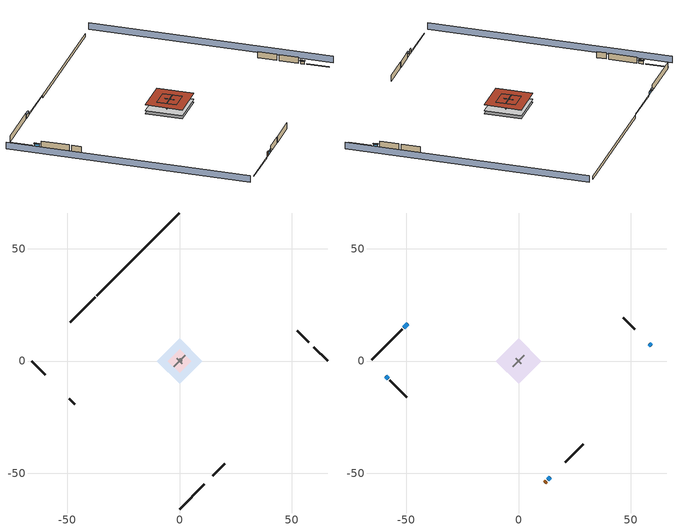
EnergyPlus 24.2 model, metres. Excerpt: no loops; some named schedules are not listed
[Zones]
central ac and furnace airloop ret air zone
 floor adiabatic (AdiabaticConst): 0,0 0,1 1,1 1,0 z0
 wall adiabatic (AdiabaticConst): 0,1 0,0 1,0 1,1 0,1 z0:1
 ceiling adiabatic (AdiabaticConst): 1,0 1,1 0,1 0,0 z1
crawlspace - vented
 floor foundation (Slab2 construction): -10.06,0 0,10.06 10.06,0 0,-10.06 z-0.91
 wall outside (RimJoist1 construction): -37.58,28.36 -48.65,17.29 z0.3:0.61
 wall outside (RimJoist2 construction): 65.94,0 59.8,6.14 z0.3:0.61
 wall outside (RimJoist3 construction): 0,-65.94 11.08,-54.86 z0.3:0.61
 wall outside (RimJoist4 construction): -65.94,0 -59.8,-6.14 z0.3:0.61
 wall foundation (FoundationWall1 construction): 0,65.94 -36.92,29.02 z-0.91:0.3
garage
 floor foundation (Slab1 construction): -5.17,0 0,5.17 5.17,0 0,-5.17 z0
 wall outside (Wall1 construction): 57.56,8.38 52.39,13.55 z0.3:2.74
 wall outside (Wall2 construction): 14.89,-51.05 20.06,-45.88 z0.3:2.74
 wall outside (Wall9 construction): -49.2,-16.74 -46.61,-19.33 z0.3:2.74
 wall to conditioned space (Wall5 construction Reversed): 2.59,2.59 -2.59,-2.59 z0.3:2.74
 wall to conditioned space (Wall6 construction Reversed): -1.29,1.29 1.29,-1.29 z0.3:2.74
 roof outside (Roof1 construction): 0,5.17 -5.17,0 0,-5.17 5.17,0 z2.74
conditioned space
 floor to crawlspace - vented (Floor1 construction): -10.06,0 0,10.06 10.06,0 0,-10.06 z0.3
 wall outside (AdiabaticWallConstruction 1): 11.73,-54.21 12.38,-53.56 z0.3:2.34
 wall outside (AdiabaticWallConstruction): -49.31,16.63 -51.13,14.81 z0.3:1.46; 59.14,6.8 58.22,7.72 z0.3:1.16; 13.04,-52.9 14.23,-51.71 z0.3:1.43; -59.14,-6.8 -58.01,-7.93 z0.3:1.34
 wall outside (Wall3 construction): -51.78,14.16 -65.28,0.66 z0.3:2.74
 wall outside (Wall4 construction): 51.73,14.21 46.66,19.28 z0.3:2.74
 wall outside (Wall7 construction): 20.72,-45.22 28.82,-37.12 z0.3:2.74
 wall outside (Wall8 construction): -57.36,-8.58 -49.86,-16.08 z0.3:2.74
 window (WindowConstruction): -49.31,16.63 -51.13,14.81 z0.3:1.46
 window (WindowConstruction 1): 59.14,6.8 58.22,7.72 z0.3:1.16
 window (WindowConstruction 2): 13.04,-52.9 14.23,-51.71 z0.3:1.43
 window (WindowConstruction 3): -59.14,-6.8 -58.01,-7.93 z0.3:1.34
 door (Door): 11.73,-54.21 12.38,-53.56 z0.3:2.34
 roof outside (Roof2 construction): 0,10.06 -10.06,0 0,-10.06 10.06,0 z2.74
shading: -69.17,-3.23 -3.23,-69.17 / 69.17,3.23 3.23,69.17 z0:2.74; -51.34,14.6 -49.1,16.84 -49.53,17.28 -51.77,15.03 z1.77; 58,7.94 59.36,6.58 59.79,7.01 58.43,8.37 z1.46; 14.45,-51.49 12.82,-53.12 13.25,-53.55 14.88,-51.92 z1.74; -57.8,-8.14 -59.36,-6.58 -59.79,-7.01 -58.23,-8.57 z1.65
[Building]
Building 1: Terrain=Suburbs
[Site:Location]
Portland Intl Arpt_OR: Latitude {deg}=45.59; Longitude {deg}=-122.6; Time Zone {hr}=-8; Elevation {m}=33; Keep Site Location Information=Yes
[Site:GroundTemperature:Shallow]
10.2558, 8.96328, 8.85977, 9.47314, 11.9355, 14.3863, 16.5111, 17.8571, 17.9714, 16.8767, 14.8061, 12.4304
[Site:WaterMainsTemperature]
Calculation Method=Schedule; Temperature Schedule=mains temperature schedule
[Material] Roughness=Rough; Thermal Absorptance=0.9
Name | Thickness {m} | Conductivity {W/m-K} | Density {kg/m3} | Specific Heat {J/kg-K} | Solar Absorptance | Visible Absorptance
asphalt or fiberglass shingles | 0.00635 | 0.162714 | 1121.4 | 1465.45 | 0.85 | 0.85
concrete 4.0 in. | 0.1016 | 1.803125 | 2242.8 | 837.4 | 0.7 | 0.7
concrete 8.0 in. | 0.2032 | 1.803125 | 2242.8 | 837.4 | 0.7 | 0.7
door material | 0.04445 | 0.0612267 | 512.64 | 1214.23 | 0.7 | 0.7
floor covering | 0.0127 | 0.0433444 | 54.468 | 1339.84 | 0.6 | 0.6
floor stud and cavity | 0.1397 | 0.923637 | 92.3553 | 1139.71 | 0.7 | 0.7
furniture material conditioned space 1; furniture material garage 1 | 0.1524 | 0.115458 | 640.8 | 1214.23 | 0.6 | 0.6
gypsum board | 0.0127 | 0.160291 | 801 | 837.4 | 0.6 | 0.6
osb sheathing 0.5 in. | 0.0127 | 0.115458 | 512.64 | 1214.23 | 0.6 | 0.6
osb sheathing 0.5 in. 1; osb sheathing 0.5 in. 2; osb sheathing 0.5 in. 3 | 0.0127 | 0.115458 | 512.64 | 1214.23 | 0.7 | 0.7
osb sheathing 0.75 in. | 0.01905 | 0.115458 | 512.64 | 1214.23 | 0.7 | 0.7
rim joist stud and cavity | 0.0508 | 0.178688 | 50.32683 | 1063.81 | 0.6 | 0.6
roof rigid ins | 0.00254769 | 0.029427 | 32.04 | 1214.23 | 0.7 | 0.7
roof rigid ins 1 | 0.051816 | 0.029427 | 32.04 | 1214.23 | 0.7 | 0.7
roof stud and cavity | 0.2032 | 0.133729 | 78.34581 | 1123.46 | 0.7 | 0.7
soil 0.5 in. | 0.0127 | 1.3848 | 1842.3 | 418.7 | 0.7 | 0.7
wall rigid ins | 0.512978 | 0.029427 | 32.04 | 1214.23 | 0.7 | 0.7
wall stud and cavity | 0.1397 | 0.727959 | 139.0536 | 1170.24 | 0.6 | 0.6
wall stud and cavity 1 | 0.1397 | 0.550994 | 139.0536 | 1170.24 | 0.7 | 0.7
wall stud and cavity 2 | 0.1397 | 0.335416 | 139.0536 | 1170.24 | 0.7 | 0.7
wall stud and cavity 3 | 0.0889 | 0.380278 | 52.3479 | 1209.89 | 0.7 | 0.7
wall stud and cavity 4 | 0.0889 | 0.391764 | 83.0341 | 1211.67 | 0.7 | 0.7
wood siding | 0.0254 | 0.102417 | 544.68 | 1172.36 | 0.85 | 0.85
wood siding 1; wood siding 2 | 0.0254 | 0.102417 | 544.68 | 1172.36 | 0.7 | 0.7
[Material:NoMass]
Adiabatic: Roughness=Rough; Thermal Resistance {m2-K/W}=176.1; Thermal Absorptance=0.9; Solar Absorptance=0.7; Visible Absorptance=0.7
[WindowMaterial:SimpleGlazingSystem]
WindowMaterial: U-Factor {W/m2-K}=4.31528; Solar Heat Gain Coefficient=0.67
[Construction]
AdiabaticConst: Adiabatic
AdiabaticWallConstruction: wood siding 1, wall rigid ins, wall stud and cavity 3, gypsum board
AdiabaticWallConstruction 1: wood siding 2, wall rigid ins, wall stud and cavity 3, gypsum board
Door: door material
Floor1 construction: floor stud and cavity, osb sheathing 0.75 in., floor covering
FoundationWall1 construction: concrete 8.0 in.
furniture construction conditioned space 1: furniture material conditioned space 1
furniture construction garage 1: furniture material garage 1
PartitionWallConstruction: gypsum board, wall stud and cavity 4, gypsum board
RimJoist1 construction; RimJoist2 construction; RimJoist3 construction; RimJoist4 construction: wood siding, rim joist stud and cavity
Roof1 construction: asphalt or fiberglass shingles, roof rigid ins, osb sheathing 0.5 in.
Roof2 construction: asphalt or fiberglass shingles, roof rigid ins 1, osb sheathing 0.75 in., roof stud and cavity, gypsum board
Slab1 construction: concrete 4.0 in.
Slab2 construction: soil 0.5 in.
Wall1 construction; Wall2 construction: wood siding, osb sheathing 0.5 in. 1, wall stud and cavity
Wall3 construction; Wall4 construction: wood siding, osb sheathing 0.5 in. 1, wall stud and cavity 1, gypsum board
Wall5 construction Reversed: gypsum board, wall stud and cavity 2, osb sheathing 0.5 in. 2
Wall6 construction Reversed: gypsum board, wall stud and cavity 2, osb sheathing 0.5 in. 3
Wall7 construction; Wall8 construction: wood siding, osb sheathing 0.5 in. 3, wall stud and cavity 1, gypsum board
Wall9 construction: wood siding, osb sheathing 0.5 in. 3, wall stud and cavity
WindowConstruction; WindowConstruction 1; WindowConstruction 2; WindowConstruction 3: WindowMaterial
[Zone] Multiplier=1
Name | Volume {m3} | Part of Total Floor Area
central ac and furnace airloop ret air zone | 1 | No
conditioned space | 493.619 | Yes
crawlspace - vented | 246.81 | Yes
garage | 130.484 | Yes
[Space]
Name | Zone | Space Type | Volume {m3}
central ac and furnace airloop ret air space | central ac and furnace airloop ret air zone | Plenum Space Type
conditioned space 1 | conditioned space |  | 493.619
crawlspace - vented 1 | crawlspace - vented |  | 246.81
garage 1 | garage |  | 130.484
[SpaceList]
Plenum Space Type: central ac and furnace airloop ret air space
[OtherEquipment] Design Level Calculation Method=EquipmentLevel
Name | Fuel Type | Zone or ZoneList or Space or SpaceList | Schedule | Design Level {W} | Fraction Latent | Fraction Radiant | Fraction Lost
central ac and furnace airloop_0 RetCondToRP; central ac and furnace airloop_0 RetSensLkToRP | None | central ac and furnace airloop ret air space | Always On Discrete | 0 | 0 | 0 | 0
central ac and furnace airloop_0 RetLatLkToRP | None | central ac and furnace airloop ret air space | Always On Discrete | 0 | 1 | 0 | 0
central ac and furnace airloop_0 SupCondToLv; central ac and furnace airloop_0 SupSensLkToCond; mech vent house fan sensible load; water heater sens | None | conditioned space 1 | Always On Discrete | 0 | 0 | 0 | 0
central ac and furnace airloop_0 SupLatLkToCond; mech vent house fan latent load; water heater lat | None | conditioned space 1 | Always On Discrete | 0 | 1 | 0 | 0
clothes dryer 1 | Electricity | conditioned space 1 | clothes_dryer | 0 | 0.015 | 0.081 | 0.85
cooking range 1 | Electricity | conditioned space 1 | cooking_range | 0 | 0.08 | 0.432 | 0.2
general water use latent | None | conditioned space 1 | general water use schedule | 44.1266 | 1 | 0 | 0
general water use sensible | None | conditioned space 1 | general water use schedule | -43.4886 | 0 | 0.6 | 0
water heater energy adjustment1 | Electricity | conditioned space 1 | Always On Discrete | 0.01 | 0 | 0 | 1
central ac and furnace airloop_0 RetCondToDZ; central ac and furnace airloop_0 SupCondToDZ; central ac and furnace airloop_0 SupSensLkToDZ | None | crawlspace - vented 1 | Always On Discrete | 0 | 0 | 0 | 0
central ac and furnace airloop_0 SupLatLkToDZ | None | crawlspace - vented 1 | Always On Discrete | 0 | 1 | 0 | 0
[SurfaceProperty:IncidentSolarMultiplier] Incident Solar Multiplier=1; Incident Solar Multiplier Schedule=trans schedule winter=0.85 summer=0.7
Window1; Window2; Window3; Window4
[InternalMass]
Name | Construction | Zone or ZoneList | Space or SpaceList | Surface Area {m2}
furniture mass conditioned space 1 | furniture construction conditioned space 1 | conditioned space | conditioned space 1 | 80.97429
partition wall mass | PartitionWallConstruction | conditioned space | conditioned space 1 | 202.436
furniture mass garage 1 | furniture construction garage 1 | garage | garage 1 | 5.35122
[Lights] Design Level Calculation Method=LightingLevel; Return Air Fraction=0; Fraction Radiant=0.6; Fraction Visible=0.2; Fraction Replaceable=1
Name | Zone or ZoneList or Space or SpaceList | Schedule | Lighting Level {W}
interior lighting | conditioned space 1 | lighting_interior | 525.483
garage lighting | garage 1 | lighting_garage | 17.4112
[People]
occupants: Zone or ZoneList or Space or SpaceList=conditioned space 1; Number of People Schedule=occupants; Number of People Calculation Method=People; Number of People=2; Fraction Radiant=0.314171; Sensible Heat Fraction=0.56303; Activity Level Schedule=occupants activity schedule; Carbon Dioxide Generation Rate {m3/s-W}=0; Enable ASHRAE 55 Comfort Warnings=No; Mean Radiant Temperature Calculation Type=EnclosureAveraged
[ElectricEquipment] Zone or ZoneList or Space or SpaceList=conditioned space 1; Design Level Calculation Method=EquipmentLevel
Name | Schedule | Design Level {W} | Fraction Latent | Fraction Radiant | Fraction Lost
ceiling fan | ceiling_fan | 16.7277 | 0 | 0.558 | 0
clothes dryer | clothes_dryer | 2841.6 | 0.015 | 0.081 | 0.85
clothes washer | clothes_washer | 460.644 | 0.03 | 0.162 | 0.7
cooking range | cooking_range | 3343.67 | 0.08 | 0.432 | 0.2
dishwasher | dishwasher | 1051.59 | 0.3 | 0.18 | 0.4
fridge | fridge schedule | 46.9578 | 0 | 0.6 | 0
mech vent bath fan 0 | mech vent bath fan 0 schedule | 15 | 0 | 0 | 1
mech vent house fan | mech vent house fan schedule | 0 | 0 | 0 | 1
mech vent house fan cfis | mech vent house fan cfis schedule | 0 | 0 | 0 | 0
mech vent range fan 0 | mech vent range fan 0 schedule | 30 | 0 | 0 | 1
misc plug loads | plug_loads_other | 179.567 | 0.021 | 0.558 | 0.049
misc tv | plug_loads_tv | 303.236 | 0 | 0.6 | 0
whole house fan | Always On Discrete | 0 | 0 | 0 | 1
[ZoneInfiltration:DesignFlowRate] Schedule=Always On Discrete
Name | Zone or ZoneList or Space or SpaceList | Design Flow Rate Calculation Method | Design Flow Rate {m3/s} | Air Changes per Hour {1/hr} | Constant Term Coefficient | Temperature Term Coefficient | Velocity Term Coefficient | Velocity Squared Term Coefficient
infil flow; natural vent flow; whole house fan flow | conditioned space 1 | Flow/Zone | 0
crawlspace_vented 1 duct leakage imbalance infil flow | crawlspace - vented 1 | Flow/Zone | 0
infil crawlspace - vented 1 | crawlspace - vented 1 | AirChanges/Hour |  | 2.6013 | 1 | 0 | 0 | 0
[ZoneMixing] Schedule=Always On Continuous; Design Flow Rate Calculation Method=Flow/Zone; Design Flow Rate {m3/s}=0
Name | Zone or Space | Source Zone or Space
central ac and furnace airloop_0 ZoneMixDZToCond mix | conditioned space | crawlspace - vented
central ac and furnace airloop_0 ZoneMixCondToDZ mix | crawlspace - vented | conditioned space
[SurfaceProperty:ExposedFoundationPerimeter] Exposed Perimeter Calculation Method=TotalExposedPerimeter
Name | Total Exposed Perimeter {m}
Slab2 | 52.21224
Slab1 | 18.288
[ZoneInfiltration:EffectiveLeakageArea]
infil garage 1: Zone or Space=garage 1; Schedule=Always On Discrete; Effective Air Leakage Area {cm2}=407.755; Stack Coefficient=0.000129147; Wind Coefficient=4.64657e-05
[AvailabilityManager:Scheduled]
central ac and furnace airloop Availability Manager: Schedule=Always On Discrete
[AirLoopHVAC:ReturnPlenum]
Air Loop HVAC Return Plenum 1: Zone=central ac and furnace airloop ret air zone
[WaterUse:Equipment]
dishwasher: Peak Flow Rate {m3/s}=9.48404e-06; Flow Rate Fraction Schedule=hot_water_dishwasher
[Foundation:Kiva] Wall Depth Below Slab {m}=0.2032
Name | Initial Indoor Air Temperature {C} | Wall Height Above Grade {m}
Foundation Kiva 1 | 13.4258 | 0.1016
Foundation Kiva 2 | 8.24991 | 0.3048
[Foundation:Kiva:Settings]
Soil Conductivity {W/m-K}=1.3848; Soil Density {kg/m3}=1842.3; Soil Specific Heat {J/kg-K}=418.7; Ground Solar Absorptivity=0.9; Ground Thermal Absorptivity=0.9; Ground Surface Roughness {m}=0.03; Far-Field Width {m}=40; Deep-Ground Boundary Condition=ZeroFlux; Deep-Ground Depth {m}=40; Minimum Cell Dimension {m}=0.2; Maximum Cell Growth Coefficient=3; Simulation Timestep=Timestep
[Exterior:Lights]
exterior lighting: Schedule=exterior lighting schedule; Design Level {W}=12.0218
[EnergyManagementSystem:GlobalVariable]
central_ac_and_furnace_airloop_0_DuctImbalLkExhFanEquivCond
central_ac_and_furnace_airloop_0_DuctImbalLkExhFanEquivDZ
central_ac_and_furnace_airloop_0_DuctImbalLkSupFanEquivCond
central_ac_and_furnace_airloop_0_DuctImbalLkSupFanEquivDZ
central_ac_and_furnace_airloop_0_DZ_T
central_ac_and_furnace_airloop_0_DZ_W
central_ac_and_furnace_airloop_0_RetCondToDZ
central_ac_and_furnace_airloop_0_RetCondToRP
central_ac_and_furnace_airloop_0_RetLatLkToRP
central_ac_and_furnace_airloop_0_RetSensLkToRP
central_ac_and_furnace_airloop_0_SupCondToDZ
central_ac_and_furnace_airloop_0_SupCondToLv
central_ac_and_furnace_airloop_0_SupLatLkToCond
central_ac_and_furnace_airloop_0_SupLatLkToDZ
central_ac_and_furnace_airloop_0_SupSensLkToCond
central_ac_and_furnace_airloop_0_SupSensLkToDZ
central_ac_and_furnace_airloop_0_ZoneMixCondToDZ
central_ac_and_furnace_airloop_0_ZoneMixDZToCond
central_ac_and_furnace_airloop_AH_MFR
central_ac_and_furnace_airloop_AH_Tout
central_ac_and_furnace_airloop_AH_VFR
central_ac_and_furnace_airloop_AH_Wout
central_ac_and_furnace_airloop_Fan_RTF
central_ac_and_furnace_airloop_RA_T
central_ac_and_furnace_airloop_Ra_W
infil_program_Qfan
infil_program_Qinf
natural_vent_program_Qnv
natural_vent_program_Qwhf
[EnergyManagementSystem:Sensor]
Name | Output:Variable or Output:Meter Index Key | Output:Variable or Output:Meter
airflow_gain | infil flow | Infiltration Sensible Heat Gain Energy
airflow_gain_1 | natural vent flow | Infiltration Sensible Heat Gain Energy
airflow_gain_2 | whole house fan flow | Infiltration Sensible Heat Gain Energy
airflow_loss | infil flow | Infiltration Sensible Heat Loss Energy
airflow_loss_1 | natural vent flow | Infiltration Sensible Heat Loss Energy
airflow_loss_2 | whole house fan flow | Infiltration Sensible Heat Loss Energy
central_ac_and_furnace_airloop_0_DZ_T_s | crawlspace - vented | Zone Air Temperature
central_ac_and_furnace_airloop_0_DZ_W_s | crawlspace - vented | Zone Mean Air Humidity Ratio
central_ac_and_furnace_airloop_AH_MFR_s | Node 6 | System Node Mass Flow Rate
central_ac_and_furnace_airloop_AH_Tout_s | Node 6 | System Node Temperature
central_ac_and_furnace_airloop_AH_VFR_s | Node 6 | System Node Current Density Volume Flow Rate
central_ac_and_furnace_airloop_AH_Wout_s | Node 6 | System Node Humidity Ratio
central_ac_and_furnace_airloop_RA_T_s | Node 9 | System Node Temperature
central_ac_and_furnace_airloop_Ra_W_s | Node 9 | System Node Humidity Ratio
clg_load_cond |  | Cooling:EnergyTransfer:Zone:CONDITIONED SPACE
clg_load_duct |  | Cooling:EnergyTransfer:Zone:CENTRAL AC AND FURNACE AIRLOOP RET AIR ZONE
clg_sp_s; clg_sp_s_1 | cooling setpoint | Schedule Value
clothes_dryer_exhaust_0_sch_s | clothes_dryer | Schedule Value
cool_season | cooling season schedule | Schedule Value
ducts_conv | central ac and furnace airloop_0 RetCondToRP | Other Equipment Convective Heating Energy
ducts_conv_1 | central ac and furnace airloop_0 RetLatLkToRP | Other Equipment Convective Heating Energy
ducts_conv_2 | central ac and furnace airloop_0 RetSensLkToRP | Other Equipment Convective Heating Energy
ducts_conv_3 | central ac and furnace airloop_0 SupCondToLv | Other Equipment Convective Heating Energy
ducts_conv_4 | central ac and furnace airloop_0 SupLatLkToCond | Other Equipment Convective Heating Energy
ducts_conv_5 | central ac and furnace airloop_0 SupSensLkToCond | Other Equipment Convective Heating Energy
ducts_rad | central ac and furnace airloop_0 RetCondToRP | Other Equipment Radiant Heating Energy
ducts_rad_1 | central ac and furnace airloop_0 RetLatLkToRP | Other Equipment Radiant Heating Energy
ducts_rad_2 | central ac and furnace airloop_0 RetSensLkToRP | Other Equipment Radiant Heating Energy
ducts_rad_3 | central ac and furnace airloop_0 SupCondToLv | Other Equipment Radiant Heating Energy
ducts_rad_4 | central ac and furnace airloop_0 SupLatLkToCond | Other Equipment Radiant Heating Energy
ducts_rad_5 | central ac and furnace airloop_0 SupSensLkToCond | Other Equipment Radiant Heating Energy
htg_load_cond |  | Heating:EnergyTransfer:Zone:CONDITIONED SPACE
htg_load_duct |  | Heating:EnergyTransfer:Zone:CENTRAL AC AND FURNACE AIRLOOP RET AIR ZONE
htg_sp_s; htg_sp_s_1 | heating setpoint | Schedule Value
ig_ee_conv | ceiling fan | Electric Equipment Convective Heating Energy
ig_ee_conv_1 | clothes dryer | Electric Equipment Convective Heating Energy
ig_ee_conv_3 | cooking range | Electric Equipment Convective Heating Energy
ig_ee_conv_4 | dishwasher | Electric Equipment Convective Heating Energy
ig_ee_conv_5 | fridge | Electric Equipment Convective Heating Energy
ig_ee_conv_6 | misc plug loads | Electric Equipment Convective Heating Energy
ig_ee_conv_7 | misc tv | Electric Equipment Convective Heating Energy
ig_ee_conv_8 | whole house fan | Electric Equipment Convective Heating Energy
ig_ee_rad | ceiling fan | Electric Equipment Radiant Heating Energy
ig_ee_rad_1 | clothes dryer | Electric Equipment Radiant Heating Energy
ig_ee_rad_3 | cooking range | Electric Equipment Radiant Heating Energy
ig_ee_rad_4 | dishwasher | Electric Equipment Radiant Heating Energy
ig_ee_rad_5 | fridge | Electric Equipment Radiant Heating Energy
ig_ee_rad_6 | misc plug loads | Electric Equipment Radiant Heating Energy
ig_ee_rad_7 | misc tv | Electric Equipment Radiant Heating Energy
ig_ee_rad_8 | whole house fan | Electric Equipment Radiant Heating Energy
ig_lgt_conv | interior lighting | Lights Convective Heating Energy
ig_lgt_rad | interior lighting | Lights Radiant Heating Energy
ig_lgt_vis | interior lighting | Lights Visible Radiation Heating Energy
ig_oe_conv | clothes dryer 1 | Other Equipment Convective Heating Energy
ig_oe_conv_1 | cooking range 1 | Other Equipment Convective Heating Energy
ig_oe_conv_2 | general water use latent | Other Equipment Convective Heating Energy
ig_oe_conv_3 | general water use sensible | Other Equipment Convective Heating Energy
ig_oe_conv_4 | water heater energy adjustment1 | Other Equipment Convective Heating Energy
ig_oe_conv_5 | water heater lat | Other Equipment Convective Heating Energy
ig_oe_conv_6 | water heater sens | Other Equipment Convective Heating Energy
ig_oe_rad | clothes dryer 1 | Other Equipment Radiant Heating Energy
ig_oe_rad_1 | cooking range 1 | Other Equipment Radiant Heating Energy
ig_oe_rad_2 | general water use latent | Other Equipment Radiant Heating Energy
ig_oe_rad_3 | general water use sensible | Other Equipment Radiant Heating Energy
ig_oe_rad_4 | water heater energy adjustment1 | Other Equipment Radiant Heating Energy
ig_oe_rad_5 | water heater lat | Other Equipment Radiant Heating Energy
ig_oe_rad_6 | water heater sens | Other Equipment Radiant Heating Energy
ig_ppl_conv | occupants | People Convective Heating Energy
ig_ppl_rad | occupants | People Radiant Heating Energy
im_conv | furniture mass conditioned space 1 | Surface Inside Face Convection Heat Gain Energy
im_conv_1 | partition wall mass | Surface Inside Face Convection Heat Gain Energy
im_ig | furniture mass conditioned space 1 | Surface Inside Face Internal Gains Radiation Heat Gain Energy
im_ig_1 | partition wall mass | Surface Inside Face Internal Gains Radiation Heat Gain Energy
im_lgt | furniture mass conditioned space 1 | Surface Inside Face Lights Radiation Heat Gain Energy
im_lgt_1 | partition wall mass | Surface Inside Face Lights Radiation Heat Gain Energy
im_sol | furniture mass conditioned space 1 | Surface Inside Face Solar Radiation Heat Gain Energy
im_sol_1 | partition wall mass | Surface Inside Face Solar Radiation Heat Gain Energy
im_surf | furniture mass conditioned space 1 | Surface Inside Face Net Surface Thermal Radiation Heat Gain Energy
im_surf_1 | partition wall mass | Surface Inside Face Net Surface Thermal Radiation Heat Gain Energy
mech_vent_bath_fan_0_sch_s | mech vent bath fan 0 schedule | Schedule Value
mech_vent_range_fan_0_sch_s | mech vent range fan 0 schedule | Schedule Value
mv_conv | mech vent bath fan 0 | Electric Equipment Convective Heating Energy
mv_conv_1 | mech vent house fan | Electric Equipment Convective Heating Energy
mv_conv_2 | mech vent house fan cfis | Electric Equipment Convective Heating Energy
mv_conv_3 | mech vent range fan 0 | Electric Equipment Convective Heating Energy
mv_conv_4 | mech vent house fan latent load | Other Equipment Convective Heating Energy
mv_conv_5 | mech vent house fan sensible load | Other Equipment Convective Heating Energy
mv_rad | mech vent bath fan 0 | Electric Equipment Radiant Heating Energy
mv_rad_1 | mech vent house fan | Electric Equipment Radiant Heating Energy
mv_rad_2 | mech vent house fan cfis | Electric Equipment Radiant Heating Energy
mv_rad_3 | mech vent range fan 0 | Electric Equipment Radiant Heating Energy
mv_rad_4 | mech vent house fan latent load | Other Equipment Radiant Heating Energy
mv_rad_5 | mech vent house fan sensible load | Other Equipment Radiant Heating Energy
natural_vent_s | natural vent schedule | Schedule Value
out_pb_s |  | Site Outdoor Air Barometric Pressure
out_wt_s |  | Site Outdoor Air Humidity Ratio
site_vw_s |  | Site Wind Speed
ss_back_out | Window1 | Surface Window Shortwave from Zone Back Out Window Heat Transfer Rate
ss_back_out_1 | Window2 | Surface Window Shortwave from Zone Back Out Window Heat Transfer Rate
ss_back_out_2 | Window3 | Surface Window Shortwave from Zone Back Out Window Heat Transfer Rate
ss_back_out_3 | Window4 | Surface Window Shortwave from Zone Back Out Window Heat Transfer Rate
ss_conv | Door1 | Surface Inside Face Convection Heat Gain Energy
ss_conv_1 | Window1 | Surface Inside Face Convection Heat Gain Energy
ss_conv_2 | Window2 | Surface Inside Face Convection Heat Gain Energy
ss_conv_3 | Window3 | Surface Inside Face Convection Heat Gain Energy
ss_conv_4 | Window4 | Surface Inside Face Convection Heat Gain Energy
ss_ig | Door1 | Surface Inside Face Internal Gains Radiation Heat Gain Energy
ss_ig_1 | Window1 | Surface Inside Face Internal Gains Radiation Heat Gain Energy
ss_ig_2 | Window2 | Surface Inside Face Internal Gains Radiation Heat Gain Energy
ss_ig_3 | Window3 | Surface Inside Face Internal Gains Radiation Heat Gain Energy
ss_ig_4 | Window4 | Surface Inside Face Internal Gains Radiation Heat Gain Energy
ss_lgt | Door1 | Surface Inside Face Lights Radiation Heat Gain Energy
ss_sol | Door1 | Surface Inside Face Solar Radiation Heat Gain Energy
ss_surf | Door1 | Surface Inside Face Net Surface Thermal Radiation Heat Gain Energy
ss_surf_1 | Window1 | Surface Inside Face Net Surface Thermal Radiation Heat Gain Energy
ss_surf_2 | Window2 | Surface Inside Face Net Surface Thermal Radiation Heat Gain Energy
ss_surf_3 | Window3 | Surface Inside Face Net Surface Thermal Radiation Heat Gain Energy
ss_surf_4 | Window4 | Surface Inside Face Net Surface Thermal Radiation Heat Gain Energy
ss_trans_in | Window1 | Surface Window Transmitted Solar Radiation Rate
ss_trans_in_1 | Window2 | Surface Window Transmitted Solar Radiation Rate
ss_trans_in_2 | Window3 | Surface Window Transmitted Solar Radiation Rate
ss_trans_in_3 | Window4 | Surface Window Transmitted Solar Radiation Rate
ss_trans_out | Window1 | Surface Inside Face Initial Transmitted Diffuse Transmitted Out Window Solar Radiation Rate
ss_trans_out_1 | Window2 | Surface Inside Face Initial Transmitted Diffuse Transmitted Out Window Solar Radiation Rate
